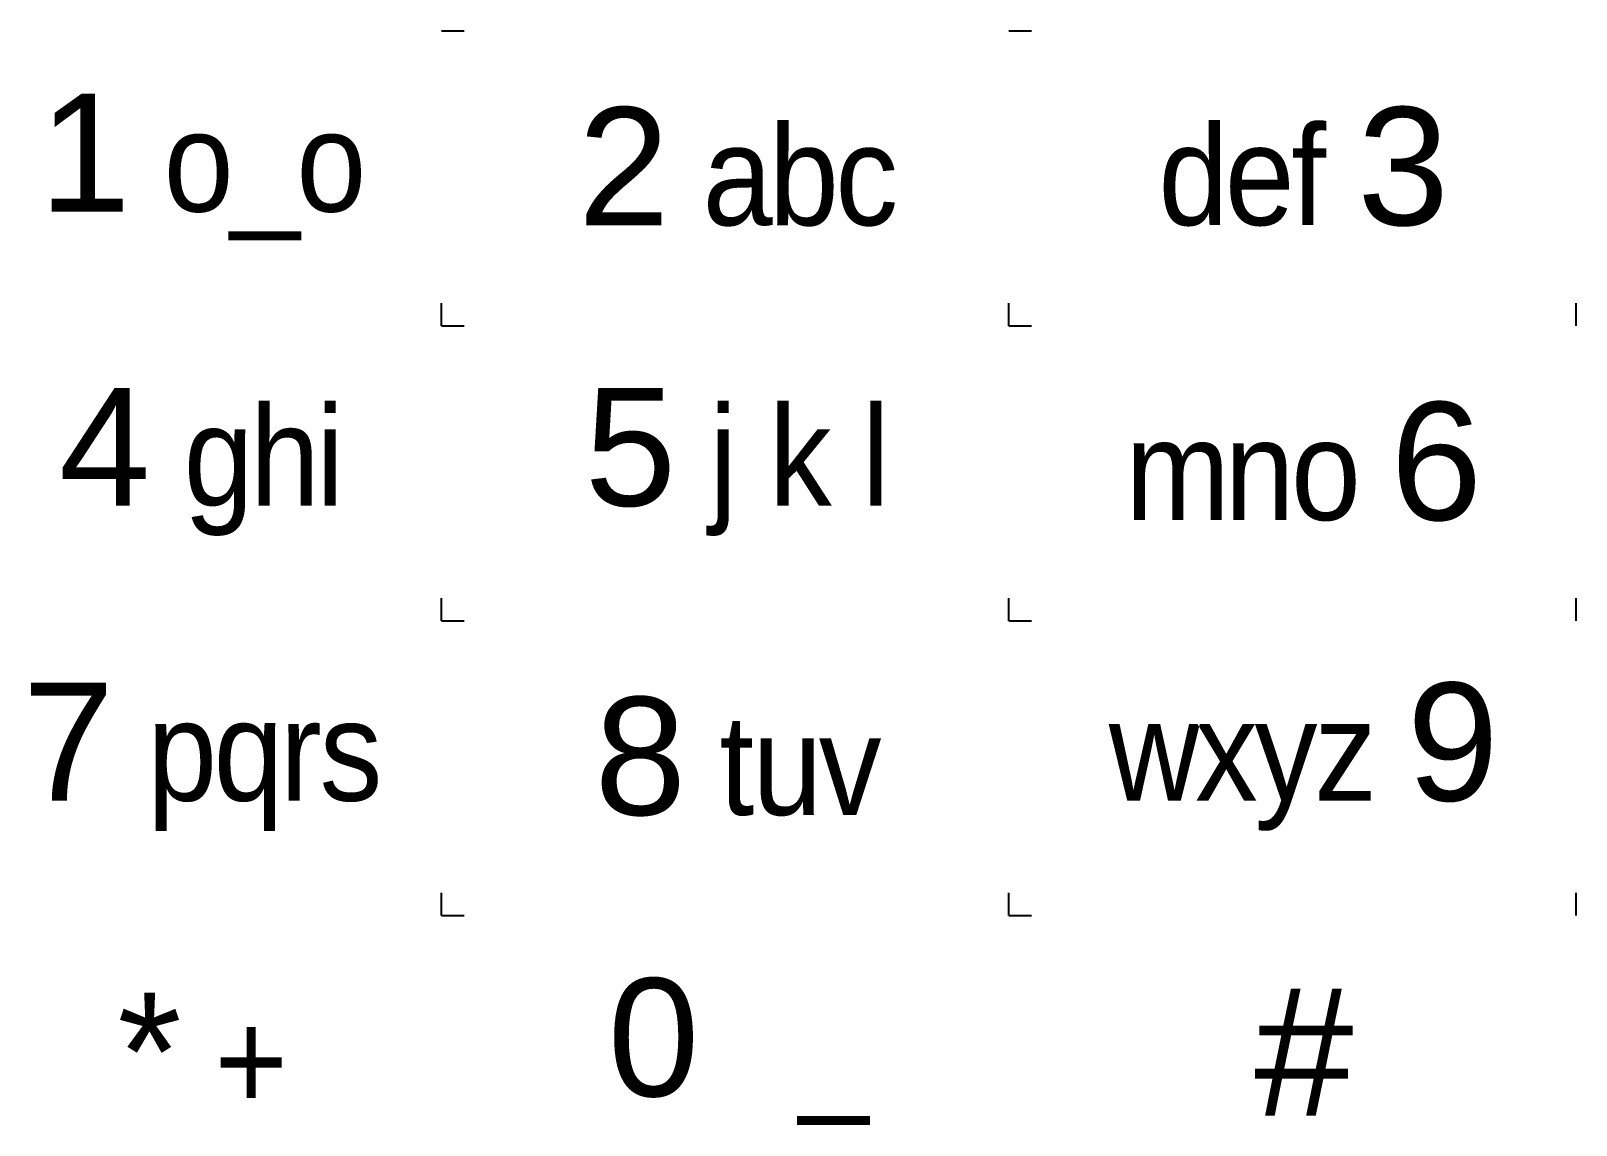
# Model space of a CAD drawing. Header units: inches. Extents: x 6.5 to 40.5, y 6.4 to 100.8.
# Drawn here: x 6.46 to 40.5, y 6.38 to 30.5 of the extents above; entities outside this region: 1.
import ezdxf

# ---------------------------------------------------------------- set-up
doc = ezdxf.new("R2010")
doc.units = ezdxf.units.IN
doc.header["$MEASUREMENT"] = 0
doc.layers.add('text', color=7, linetype='Continuous', true_color=0xffffff)

msp = doc.modelspace()

# ---------------------------------------------------------------- linework, layer by layer
for p, q in [((15.5, 30.5), (16, 30.5)), ((28, 30.5), (28.5, 30.5)), ((15.5, 24), (15.5, 24.5)), ((28, 24), (28, 24.5)), ((40.5, 24), (40.5, 24.5)), ((15.5, 24), (16, 24)), ((28, 24), (28.5, 24)), ((15.5, 17.5), (15.5, 18)), ((28, 17.5), (28, 18)), ((40.5, 17.5), (40.5, 18)), ((15.5, 17.5), (16, 17.5)), ((28, 17.5), (28.5, 17.5)), ((15.5, 11), (15.5, 11.5)), ((28, 11), (28, 11.5)), ((40.5, 11), (40.5, 11.5)), ((15.5, 11), (16, 11)), ((28, 11), (28.5, 11))]:
    msp.add_line(p, q)

# ---------------------------------------------------------------- texts
at = {"insert": (9.835, 100.8, 1.6), "char_height": 2.4, "width": 28.8, "attachment_point": 1}
msp.add_mtext('\\pi5.9411;{\\fSwis721 Ex BT|b0|i0|c0|p34;\\W1.2;\\T1.3;\\C255;\\c16777215;NOKIA}', dxfattribs=at)
at = {"layer": 'text', "char_height": 2.6, "width": 12, "attachment_point": 5}
for s, insert in [('\\pl1.4,t2.6,7.8,10.4;{\\fArial|b0|i0|c0|p34;\\H0.99998x;1\\H0.84617x;\\W0.9;\\T0.95; o_o }', (9.5, 27.5, 0.391)), ('\\pt10.4;{\\fArial|b0|i0|c0|p34;\\H0.99998x;2\\H0.84617x;\\W0.9;\\T0.95; abc }', (22, 27.5, 0.391)), ('{\\fArial|b0|i0|c0|p34;\\H0.84615x;\\W0.9;\\T0.95;def \\H1.1818x;\\W1;\\T1;3\\P}', (34.5, 27.5, 0.391)), ('\\pl1.4,t2.6,7.8,10.4;{\\fArial|b0|i0|c0|p34;\\H0.99998x;4\\H0.84617x;\\W0.9;\\T0.95; ghi }', (9.5, 21, 0.391)), ('\\pt10.4;{\\fArial|b0|i0|c0|p34;\\H0.99998x;5\\H0.84617x;\\W0.9;\\T0.95; j k l }', (22, 21, 0.391)), ('{\\fArial|b0|i0|c0|p34;\\H0.84615x;\\W0.9;\\T0.95;mno \\H1.1818x;\\W1;\\T1;6\\P}', (34.5, 21, 0.391)), ('\\pl1.4,t2.6,7.8,10.4;{\\fArial|b0|i0|c0|p34;\\H0.99998x;7\\H0.84617x;\\W0.9;\\T0.95; pqrs }', (9.5, 14.5, 0.391)), ('{\\fArial|b0|i0|c238|p34;\\H0.84615x;\\W0.9;\\T0.95;wxyz\\fArial|b0|i0|c0|p34; \\fArial|b0|i0|c238|p34;\\H1.1818x;\\W1;\\T1;9\\P}', (34.5, 14.5, 0.391)), ('\\pt10.4;{\\fArial|b0|i0|c0|p34;\\H0.99998x;8\\H0.84617x;\\W0.9;\\T0.95; tuv }', (22, 14.5, 0.391)), ('\\pt10.4;{\\fArial|b0|i0|c0|p34;\\H0.99998x;0\\H0.84617x;\\W0.9;\\T0.95;   _   }', (22, 8, 0.391)), ('\\pl1.4,t2.6,7.8,10.4;{\\fArial|b0|i0|c0|p34;\\H0.99998x;*\\H0.84617x;\\W0.9;\\T0.95; + }', (9.5, 8, 0.391)), ('{\\fArial|b0|i0|c238|p34;\\H1.083x;#\\P}', (34.5, 8, 0.391))]:
    msp.add_mtext(s, dxfattribs=dict(at, insert=insert))

doc.saveas('drawing.dxf')
